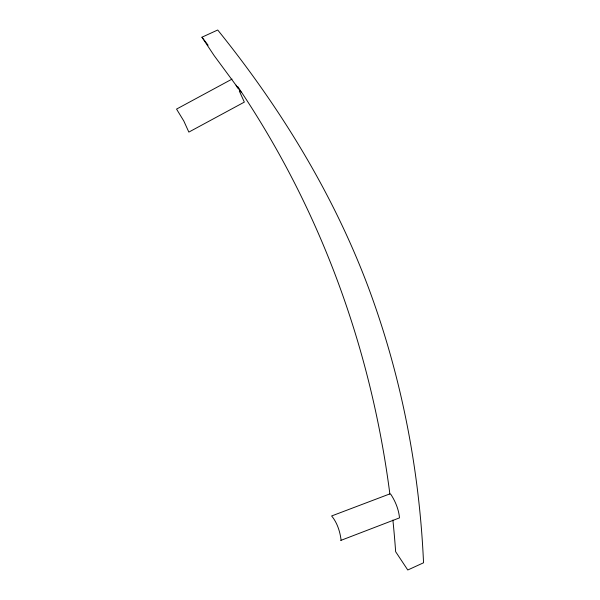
<?xml version="1.0" encoding="UTF-8"?>
<svg xmlns="http://www.w3.org/2000/svg" width="600" height="600" viewBox="0 0 600 600"><rect width="100%" height="100%" fill="white"/><g stroke="black" fill="none" stroke-linecap="round" stroke-linejoin="round"><path stroke-width="0.9" d="M232.035 79.102L176.542 109.095L183.81 120.998L188.85 132.097L244.343 102.105L239.303 91.005M241.343 92.483L214.08 55.508L201.952 37.215L217.718 30C280.17 107.415 332.947 193.305 368.07 286.597C401.092 374.978 419.355 468.585 423.54 562.785L407.775 570L395.647 551.707A1330.17 1102.47 -33.5 0 0 392.888 520.05M390.067 493.815L331.62 515.97C337.11 522.465 340.072 531.6 341.062 540.037L340.688 540.457L399.502 517.882C398.752 509.513 395.347 501.217 390.75 494.228M236.077 85.2L237.667 88.012M237.712 86.558A1330.17 1102.47 -33.5 0 1 389.888 494.16M201.952 37.215A1330.17 1102.47 -33.5 0 1 208.11 45.233"/></g></svg>
